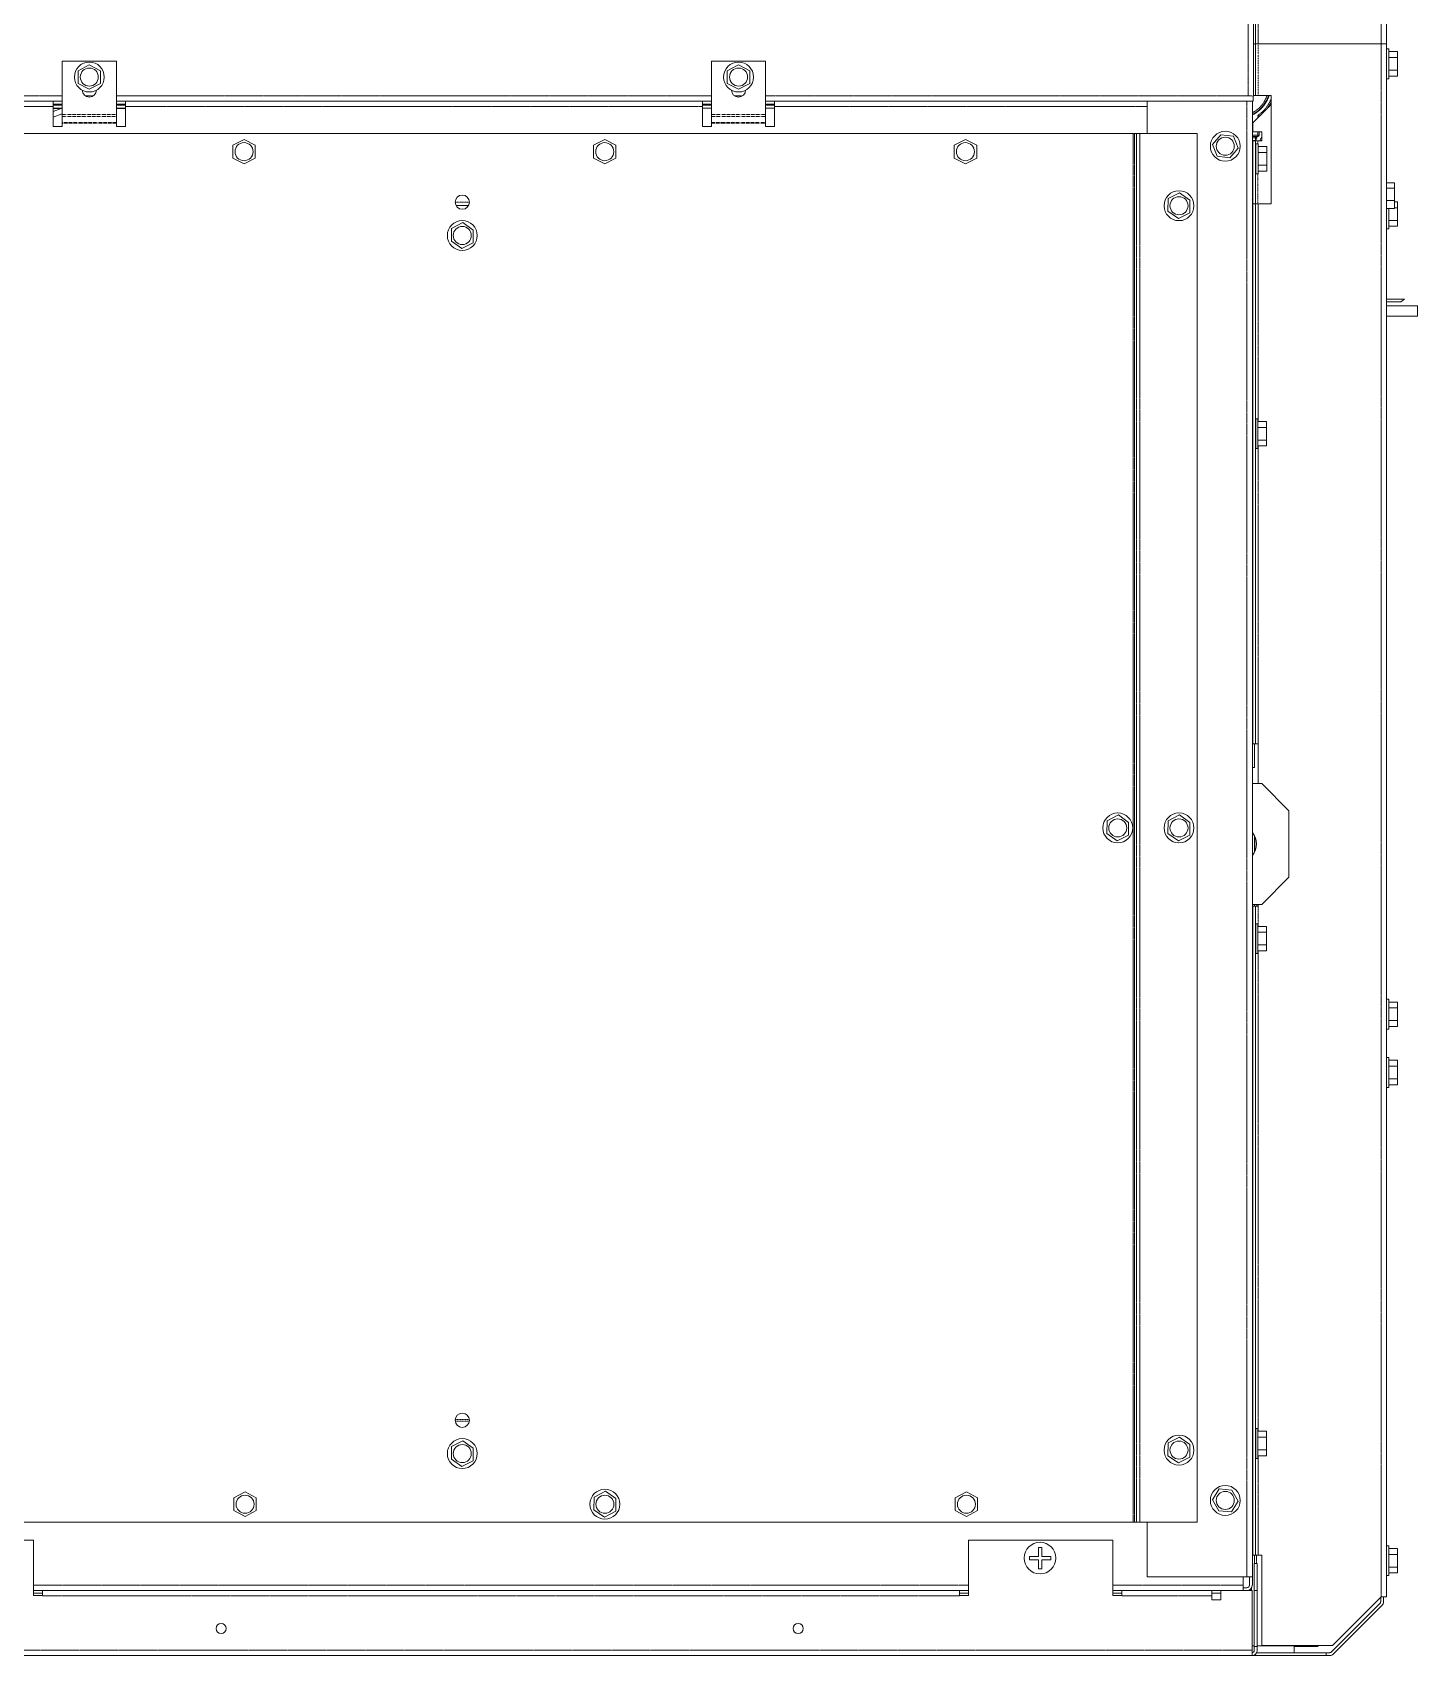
# Model space of a CAD drawing. Header units: millimetres. Extents: x 60499 to 556746, y 248297 to 497145.
# Drawn here: x 366553 to 382677, y 422627 to 441525 of the extents above; entities that cross this region are included whole.
import ezdxf

# ---------------------------------------------------------------- set-up
doc = ezdxf.new("R2010")
doc.units = ezdxf.units.MM
doc.linetypes.add('PHANTOM', pattern=[20, 10, -2, 2, -2, 2, -2])

msp = doc.modelspace()

# ---------------------------------------------------------------- linework, layer by layer
at = {"color": 7, "linetype": 'PHANTOM', "lineweight": 13, "ltscale": 0.03937}
for p, q in [((382252, 457199), (382252, 441393)), ((380821, 441393), (380821, 443839)), ((380704, 440788), (380704, 442222)), ((382252, 441393), (382252, 423310)), ((366900, 440788), (363075, 440788)), ((374459, 440788), (367530, 440788)), ((380704, 440788), (375088, 440788)), ((380691, 440725), (380691, 423543)), ((366795, 440662), (363429, 440662)), ((374354, 440662), (367635, 440662)), ((379529, 440662), (375193, 440662)), ((379365, 440347), (379365, 424179)), ((379384, 440347), (379384, 424179)), ((379404, 424179), (379404, 440347)), ((379446, 424179), (379446, 440347)), ((380821, 436996), (380821, 439530)), ((380821, 433242), (380821, 436711)), ((380821, 425239), (380821, 430832)), ((380821, 423794), (380821, 424953)), ((366565, 423446), (377449, 423446)), ((377344, 423323), (366670, 423323)), ((379129, 423446), (380647, 423446)), ((380281, 423323), (379234, 423323)), ((380750, 422690), (362975, 422690))]:
    msp.add_line(p, q, dxfattribs=at)
at = {"color": 7, "lineweight": 13, "ltscale": 0.03937}
for p, q in [((382315, 457228), (382315, 441488)), ((380791, 441393), (380791, 450238)), ((380766, 440784), (380766, 442225)), ((380821, 441393), (382252, 441393)), ((382315, 441393), (382315, 423310)), ((366900, 440725), (363075, 440725)), ((366795, 440725), (363429, 440725)), ((374459, 440725), (367530, 440725)), ((374354, 440725), (367635, 440725)), ((379529, 440725), (375088, 440725)), ((379529, 440724), (375193, 440725)), ((379529, 440725), (380691, 440725)), ((380754, 440725), (380754, 423543)), ((380972, 439530), (380972, 440790)), ((363948, 440347), (379365, 440347)), ((379446, 440347), (380110, 440347)), ((380110, 440347), (380110, 424179)), ((380761, 440263), (380761, 439530)), ((380758, 433242), (380758, 439530)), ((380791, 433242), (380791, 439530)), ((381179, 432464), (381179, 431688)), ((380758, 423794), (380758, 431353)), ((380791, 423794), (380791, 431353)), ((363948, 424179), (379365, 424179)), ((379446, 424179), (380110, 424179)), ((364885, 423971), (366565, 423971)), ((377449, 423971), (379129, 423971)), ((380866, 423794), (380866, 422744)), ((380691, 423543), (379529, 423543)), ((377344, 423386), (366670, 423386)), ((380281, 423386), (379234, 423386)), ((380750, 423383), (380750, 422690)), ((381677, 422669), (382239, 423232)), ((381686, 422744), (382252, 423310)), ((381700, 422645), (382263, 423208)), ((380750, 422627), (362975, 422627)), ((380750, 422627), (381612, 422627)), ((380803, 422660), (381612, 422660)), ((380809, 422741), (381521, 422741)), ((380866, 422744), (381686, 422744))]:
    msp.add_line(p, q, dxfattribs=at)
at = {"color": 7, "lineweight": 13, "ltscale": 0.0025}
msp.add_line((382315, 441492), (382315, 441408), dxfattribs=at)
at = {"color": 7, "lineweight": 13, "ltscale": 0.00285}
msp.add_line((382315, 441488), (382315, 441393), dxfattribs=at)
at = {"color": 7, "lineweight": 13, "ltscale": 0.001346}
msp.add_line((382315, 441488), (382315, 441443), dxfattribs=at)
at = {"color": 7, "lineweight": 13, "ltscale": 0.000742274}
for p, q in [((380766, 441393), (380791, 441393)), ((380791, 440790), (380766, 440790))]:
    msp.add_line(p, q, dxfattribs=at)
at = {"color": 7, "lineweight": 13, "ltscale": 0.000875037}
for p, q in [((380821, 441393), (380791, 441393)), ((380821, 440790), (380791, 440790)), ((380821, 433242), (380791, 433242)), ((380791, 431353), (380821, 431353)), ((380821, 423794), (380791, 423794))]:
    msp.add_line(p, q, dxfattribs=at)
at = {"color": 7, "lineweight": 13, "ltscale": 0.01795}
msp.add_line((380791, 440790), (380791, 441393), dxfattribs=at)
at = {"color": 7, "linetype": 'PHANTOM', "lineweight": 13, "ltscale": 0.01795}
msp.add_line((380821, 440790), (380821, 441393), dxfattribs=at)
at = {"color": 7, "lineweight": 13, "ltscale": 0.001865}
for p, q in [((382252, 441393), (382315, 441393)), ((366795, 440725), (366795, 440662)), ((367635, 440725), (367635, 440662)), ((374354, 440725), (374354, 440662)), ((375193, 440725), (375193, 440662)), ((380691, 440725), (380754, 440725)), ((380691, 423543), (380754, 423543)), ((380647, 423383), (380647, 423446)), ((382252, 423310), (382315, 423310))]:
    msp.add_line(p, q, dxfattribs=at)
at = {"color": 7, "lineweight": 13, "ltscale": 0.000449203}
msp.add_line((382315, 441408), (382315, 441393), dxfattribs=at)
at = {"color": 7, "lineweight": 13, "ltscale": 6.24769e-05}
for p, q in [((382317, 441335), (382315, 441335)), ((382317, 441334), (382315, 441334)), ((382317, 441283), (382315, 441283)), ((382317, 441210), (382315, 441210)), ((382317, 441169), (382315, 441169)), ((382317, 441161), (382315, 441161)), ((382317, 441152), (382315, 441152)), ((382317, 441111), (382315, 441111)), ((382317, 441038), (382315, 441038)), ((382317, 440987), (382315, 440987)), ((380794, 440227), (380792, 440227)), ((380794, 440176), (380792, 440176)), ((380794, 440103), (380792, 440103)), ((380794, 440061), (380792, 440061)), ((380794, 440053), (380792, 440053)), ((380794, 440045), (380792, 440045)), ((380794, 440003), (380792, 440003)), ((380794, 439930), (380792, 439930)), ((380794, 439879), (380792, 439879)), ((382317, 439461), (382315, 439461)), ((382317, 439420), (382315, 439420)), ((382317, 439411), (382315, 439411)), ((382317, 439403), (382315, 439403)), ((382317, 439362), (382315, 439362)), ((382317, 439289), (382315, 439289)), ((382317, 439238), (382315, 439238)), ((380793, 437027), (380791, 437027)), ((380793, 436976), (380791, 436976)), ((380793, 436903), (380791, 436903)), ((380793, 436862), (380791, 436862)), ((380793, 436853), (380791, 436853)), ((380793, 436845), (380791, 436845)), ((380793, 436803), (380791, 436803)), ((380793, 436730), (380791, 436730)), ((380793, 436680), (380791, 436680)), ((380780, 431362), (380778, 431362)), ((380793, 431148), (380791, 431148)), ((380793, 431098), (380791, 431098)), ((380793, 431025), (380791, 431025)), ((380793, 430983), (380791, 430983)), ((380793, 430975), (380791, 430975)), ((380793, 430966), (380791, 430966)), ((380793, 430925), (380791, 430925)), ((380793, 430852), (380791, 430852)), ((380793, 430801), (380791, 430801)), ((382317, 430268), (382315, 430268)), ((382317, 430217), (382315, 430217)), ((382317, 430144), (382315, 430144)), ((382317, 430102), (382315, 430102)), ((382317, 430094), (382315, 430094)), ((382317, 430085), (382315, 430085)), ((382317, 430044), (382315, 430044)), ((382317, 429971), (382315, 429971)), ((382317, 429920), (382315, 429920)), ((382317, 429589), (382315, 429589)), ((382317, 429538), (382315, 429538)), ((382317, 429465), (382315, 429465)), ((382317, 429424), (382315, 429424)), ((382317, 429415), (382315, 429415)), ((382317, 429407), (382315, 429407)), ((382317, 429365), (382315, 429365)), ((382317, 429292), (382315, 429292)), ((382317, 429242), (382315, 429242)), ((380793, 425270), (380791, 425270)), ((380793, 425219), (380791, 425219)), ((380793, 425146), (380791, 425146)), ((380793, 425104), (380791, 425104)), ((380793, 425096), (380791, 425096)), ((380793, 425088), (380791, 425088)), ((380793, 425046), (380791, 425046)), ((380793, 424973), (380791, 424973)), ((380793, 424922), (380791, 424922)), ((382317, 423904), (382315, 423904)), ((382317, 423904), (382315, 423904)), ((382317, 423853), (382315, 423853)), ((382317, 423780), (382315, 423780)), ((382317, 423739), (382315, 423739)), ((382317, 423730), (382315, 423730)), ((382317, 423722), (382315, 423722)), ((382317, 423680), (382315, 423680)), ((382317, 423607), (382315, 423607)), ((382317, 423557), (382315, 423557))]:
    msp.add_line(p, q, dxfattribs=at)
at = {"color": 7, "lineweight": 13, "ltscale": 1.96142e-05}
for p, q in [((382315, 441334), (382315, 441335)), ((382444, 441304), (382444, 441303))]:
    msp.add_line(p, q, dxfattribs=at)
at = {"color": 7, "lineweight": 13, "ltscale": 0.001516}
for p, q in [((382315, 441283), (382315, 441334)), ((382317, 441283), (382317, 441334)), ((382315, 440987), (382315, 441038)), ((382317, 440987), (382317, 441038)), ((382317, 439238), (382317, 439289)), ((380791, 436976), (380791, 437027)), ((380793, 436976), (380793, 437027)), ((380791, 436680), (380791, 436730)), ((380793, 436680), (380793, 436730)), ((380791, 431098), (380791, 431148)), ((380793, 431098), (380793, 431148)), ((380791, 430801), (380791, 430852)), ((380793, 430801), (380793, 430852)), ((380791, 425219), (380791, 425270)), ((380793, 425219), (380793, 425270)), ((380791, 424922), (380791, 424973)), ((380793, 424922), (380793, 424973)), ((382317, 423853), (382317, 423904)), ((382317, 423557), (382317, 423607))]:
    msp.add_line(p, q, dxfattribs=at)
at = {"color": 7, "lineweight": 13, "ltscale": 0.002173}
for p, q in [((382315, 441210), (382315, 441283)), ((382315, 441038), (382315, 441111)), ((380791, 436903), (380791, 436976)), ((380791, 436730), (380791, 436803)), ((380791, 431025), (380791, 431098)), ((380791, 430852), (380791, 430925)), ((380791, 425146), (380791, 425219)), ((380791, 424973), (380791, 425046))]:
    msp.add_line(p, q, dxfattribs=at)
at = {"color": 7, "lineweight": 13, "ltscale": 1.89533e-05}
for p, q in [((382317, 441334), (382317, 441335)), ((382343, 441334), (382343, 441335))]:
    msp.add_line(p, q, dxfattribs=at)
at = {"color": 7, "lineweight": 13, "ltscale": 0.000774954}
for p, q in [((382317, 441335), (382343, 441335)), ((382317, 441334), (382343, 441334)), ((382317, 440987), (382343, 440987)), ((380792, 440263), (380818, 440263)), ((380794, 440227), (380820, 440227)), ((380794, 439879), (380820, 439879)), ((382317, 439238), (382343, 439238)), ((382317, 430268), (382343, 430268)), ((382317, 429920), (382343, 429920)), ((382317, 429589), (382343, 429589)), ((382317, 429242), (382343, 429242)), ((382317, 423904), (382343, 423904)), ((382317, 423904), (382343, 423904)), ((382317, 423557), (382343, 423557))]:
    msp.add_line(p, q, dxfattribs=at)
at = {"color": 7, "lineweight": 13, "ltscale": 0.003659}
for p, q in [((382317, 441161), (382317, 441283)), ((382317, 441038), (382317, 441161)), ((382317, 439289), (382317, 439411)), ((380793, 436853), (380793, 436976)), ((380793, 436730), (380793, 436853)), ((380793, 430975), (380793, 431098)), ((380793, 430852), (380793, 430975)), ((382317, 429971), (382317, 430094)), ((382317, 429292), (382317, 429415)), ((380793, 425096), (380793, 425219)), ((380793, 424973), (380793, 425096)), ((382317, 423730), (382317, 423853)), ((382317, 423607), (382317, 423730))]:
    msp.add_line(p, q, dxfattribs=at)
at = {"color": 7, "lineweight": 13, "ltscale": 0.005175}
for p, q in [((382343, 441161), (382343, 441334)), ((382343, 441161), (382343, 440987)), ((382343, 439411), (382343, 439238)), ((380819, 436853), (380819, 437027)), ((380819, 436853), (380819, 436680)), ((380819, 430975), (380819, 431148)), ((380819, 430975), (380819, 430801)), ((380819, 425096), (380819, 425270)), ((380819, 425096), (380819, 424922)), ((382343, 423730), (382343, 423904)), ((382343, 423730), (382343, 423557))]:
    msp.add_line(p, q, dxfattribs=at)
at = {"color": 7, "lineweight": 13, "ltscale": 0.003}
for p, q in [((382343, 441304), (382444, 441304)), ((382343, 441303), (382444, 441303)), ((382343, 441235), (382444, 441235)), ((382343, 441087), (382444, 441087)), ((382343, 441018), (382444, 441018)), ((380820, 440196), (380921, 440196)), ((380820, 440127), (380921, 440127)), ((380820, 439979), (380921, 439979)), ((380820, 439910), (380921, 439910)), ((382343, 439337), (382443, 439337)), ((382343, 439269), (382443, 439269)), ((380819, 436996), (380920, 436996)), ((380819, 436927), (380920, 436927)), ((380819, 436779), (380920, 436779)), ((380819, 436711), (380920, 436711)), ((380819, 431117), (380920, 431117)), ((380819, 431049), (380920, 431049)), ((380819, 430901), (380920, 430901)), ((380819, 430832), (380920, 430832)), ((382343, 430236), (382444, 430236)), ((382343, 430168), (382444, 430168)), ((382343, 430020), (382444, 430020)), ((382343, 429951), (382444, 429951)), ((382343, 429558), (382444, 429558)), ((382343, 429489), (382444, 429489)), ((382343, 429341), (382444, 429341)), ((382343, 429273), (382444, 429273)), ((380819, 425239), (380920, 425239)), ((380819, 425170), (380920, 425170)), ((380819, 425022), (380920, 425022)), ((380819, 424953), (380920, 424953)), ((382343, 423873), (382443, 423873)), ((382343, 423873), (382444, 423873)), ((382343, 423804), (382443, 423804)), ((382343, 423656), (382443, 423656)), ((382343, 423588), (382443, 423588))]:
    msp.add_line(p, q, dxfattribs=at)
at = {"color": 7, "lineweight": 13, "ltscale": 0.002048}
for p, q in [((382444, 441303), (382444, 441235)), ((382444, 441087), (382444, 441018)), ((382443, 439554), (382443, 439485)), ((382443, 439337), (382443, 439269)), ((380920, 436996), (380920, 436927)), ((380920, 436779), (380920, 436711)), ((380920, 431117), (380920, 431049)), ((380920, 430901), (380920, 430832)), ((380920, 425239), (380920, 425170)), ((380920, 425022), (380920, 424953)), ((382443, 423873), (382443, 423804)), ((382443, 423656), (382443, 423588))]:
    msp.add_line(p, q, dxfattribs=at)
at = {"color": 7, "lineweight": 13, "ltscale": 0.018535}
for p, q in [((366900, 441192), (366900, 440569)), ((367530, 441192), (367530, 440569))]:
    msp.add_line(p, q, dxfattribs=at)
at = {"color": 7, "lineweight": 13, "ltscale": 0.01875}
for p, q in [((366900, 441192), (367530, 441192)), ((374459, 441192), (375088, 441192))]:
    msp.add_line(p, q, dxfattribs=at)
at = {"color": 7, "lineweight": 13, "ltscale": 0.004405}
for p, q in [((367215, 441149), (367084, 441080)), ((367346, 441080), (367215, 441149)), ((374773, 441148), (374642, 441080)), ((374904, 441080), (374773, 441148)), ((382444, 441235), (382444, 441087)), ((367084, 441080), (367084, 440932)), ((367084, 440932), (367215, 440863)), ((367215, 440863), (367346, 440932)), ((367346, 440932), (367346, 441080)), ((374642, 441080), (374642, 440932)), ((374642, 440932), (374773, 440863)), ((374773, 440863), (374904, 440932)), ((374904, 440932), (374904, 441080)), ((380388, 440333), (380290, 440222)), ((380535, 440316), (380388, 440333)), ((369016, 440280), (368885, 440211)), ((368885, 440211), (368885, 440063)), ((369147, 440211), (369016, 440280)), ((369147, 440063), (369147, 440211)), ((373215, 440280), (373084, 440211)), ((373084, 440211), (373084, 440063)), ((373346, 440211), (373215, 440280)), ((373346, 440063), (373346, 440211)), ((377414, 440280), (377283, 440211)), ((377283, 440211), (377283, 440063)), ((377545, 440211), (377414, 440280)), ((377545, 440063), (377545, 440211)), ((380290, 440222), (380343, 440083)), ((380490, 440066), (380588, 440178)), ((380588, 440178), (380535, 440316)), ((368885, 440063), (369016, 439995)), ((369016, 439995), (369147, 440063)), ((373084, 440063), (373215, 439995)), ((373215, 439995), (373346, 440063)), ((377283, 440063), (377414, 439995)), ((377414, 439995), (377545, 440063)), ((380343, 440083), (380490, 440066)), ((380921, 440127), (380921, 439979)), ((379774, 439591), (379772, 439443)), ((379906, 439658), (379774, 439591)), ((380027, 439572), (379906, 439658)), ((379772, 439443), (379893, 439357)), ((379893, 439357), (380025, 439424)), ((380025, 439424), (380027, 439572)), ((382443, 439485), (382443, 439337)), ((371432, 439244), (371430, 439096)), ((371564, 439311), (371432, 439244)), ((371684, 439225), (371564, 439311)), ((371682, 439077), (371684, 439225)), ((371430, 439096), (371550, 439010)), ((371550, 439010), (371682, 439077)), ((380920, 436927), (380920, 436779)), ((379194, 432414), (379062, 432347)), ((379314, 432328), (379194, 432414)), ((379906, 432414), (379774, 432347)), ((380027, 432328), (379906, 432414)), ((379062, 432347), (379060, 432199)), ((379312, 432180), (379314, 432328)), ((379774, 432347), (379772, 432199)), ((380025, 432180), (380027, 432328)), ((379060, 432199), (379180, 432113)), ((379180, 432113), (379312, 432180)), ((379772, 432199), (379893, 432113)), ((379893, 432113), (380025, 432180)), ((380920, 431049), (380920, 430901)), ((382444, 430168), (382444, 430020)), ((382444, 429489), (382444, 429341)), ((371432, 425061), (371430, 424913)), ((371564, 425128), (371432, 425061)), ((371684, 425042), (371564, 425128)), ((371682, 424894), (371684, 425042)), ((379774, 425102), (379772, 424954)), ((379906, 425169), (379774, 425102)), ((380027, 425084), (379906, 425169)), ((380025, 424936), (380027, 425084)), ((380920, 425170), (380920, 425022)), ((371430, 424913), (371550, 424827)), ((371550, 424827), (371682, 424894)), ((379772, 424954), (379893, 424869)), ((379893, 424869), (380025, 424936)), ((369028, 424532), (368897, 424463)), ((368897, 424463), (368897, 424315)), ((369159, 424463), (369028, 424532)), ((369159, 424315), (369159, 424463)), ((373092, 424472), (373090, 424325)), ((373224, 424539), (373092, 424472)), ((373345, 424454), (373224, 424539)), ((377425, 424532), (377294, 424463)), ((377294, 424463), (377294, 424315)), ((377556, 424463), (377425, 424532)), ((377556, 424315), (377556, 424463)), ((380368, 424566), (380289, 424441)), ((380516, 424553), (380368, 424566)), ((380589, 424425), (380516, 424553)), ((368897, 424315), (369028, 424246)), ((369028, 424246), (369159, 424315)), ((373090, 424325), (373211, 424239)), ((373211, 424239), (373343, 424306)), ((373343, 424306), (373345, 424454)), ((377294, 424315), (377425, 424246)), ((377425, 424246), (377556, 424315)), ((380289, 424441), (380362, 424312)), ((380362, 424312), (380510, 424300)), ((380510, 424300), (380589, 424425)), ((382443, 423804), (382443, 423656))]:
    msp.add_line(p, q, dxfattribs=at)
at = {"color": 7, "lineweight": 13, "ltscale": 0.018546}
for p, q in [((374459, 441192), (374459, 440569)), ((375088, 441192), (375088, 440569))]:
    msp.add_line(p, q, dxfattribs=at)
at = {"color": 7, "lineweight": 13, "ltscale": 0.000247174}
for p, q in [((382315, 441161), (382315, 441169)), ((380791, 436853), (380791, 436862))]:
    msp.add_line(p, q, dxfattribs=at)
at = {"color": 7, "lineweight": 13, "ltscale": 0.000247204}
for p, q in [((382315, 441152), (382315, 441161)), ((380791, 436845), (380791, 436853)), ((380791, 430975), (380791, 430983)), ((380791, 425096), (380791, 425104))]:
    msp.add_line(p, q, dxfattribs=at)
at = {"color": 7, "lineweight": 13, "ltscale": 0.003125}
for p, q in [((366900, 440725), (366795, 440725)), ((367635, 440725), (367530, 440725)), ((374354, 440725), (374459, 440725)), ((375088, 440725), (375193, 440725)), ((366900, 440692), (366795, 440692)), ((366900, 440678), (366795, 440678)), ((366795, 440645), (366900, 440645)), ((366900, 440641), (366795, 440641)), ((367635, 440692), (367530, 440692)), ((367635, 440678), (367530, 440678)), ((367530, 440645), (367635, 440645)), ((367635, 440641), (367530, 440641)), ((374354, 440691), (374459, 440691)), ((374459, 440678), (374354, 440678)), ((374354, 440645), (374459, 440645)), ((375088, 440691), (375193, 440691)), ((375193, 440678), (375088, 440678)), ((375088, 440645), (375193, 440645)), ((366900, 440431), (366795, 440431)), ((367635, 440431), (367530, 440431)), ((374354, 440431), (374459, 440431)), ((375088, 440431), (375193, 440431)), ((380761, 440473), (380761, 440368)), ((380866, 440368), (380761, 440368)), ((380866, 440263), (380866, 440368)), ((378159, 423780), (378264, 423780)), ((378264, 423742), (378159, 423742)), ((378264, 423780), (378264, 423885)), ((378264, 423637), (378264, 423742)), ((378302, 423885), (378302, 423780)), ((378302, 423780), (378407, 423780)), ((378407, 423742), (378302, 423742)), ((378302, 423742), (378302, 423637)), ((366565, 423383), (366670, 423383)), ((366670, 423354), (366565, 423354)), ((366670, 423326), (366565, 423326)), ((377344, 423383), (377449, 423383)), ((377449, 423354), (377344, 423354)), ((377449, 423326), (377344, 423326)), ((379129, 423383), (379234, 423383)), ((379234, 423354), (379129, 423354)), ((379234, 423326), (379129, 423326)), ((380386, 423354), (380281, 423354)), ((380281, 423274), (380386, 423274))]:
    msp.add_line(p, q, dxfattribs=at)
at = {"color": 7, "linetype": 'PHANTOM', "lineweight": 13, "ltscale": 0.002776}
msp.add_line((367262, 440788), (367168, 440788), dxfattribs=at)
at = {"color": 7, "lineweight": 13, "ltscale": 6.37073e-05}
msp.add_line((368223, 440725), (368221, 440725), dxfattribs=at)
at = {"color": 7, "linetype": 'PHANTOM', "lineweight": 13, "ltscale": 0.002783}
msp.add_line((374820, 440788), (374727, 440788), dxfattribs=at)
at = {"color": 7, "lineweight": 13, "ltscale": 1.12338e-05}
msp.add_line((376138, 440725), (376138, 440725), dxfattribs=at)
at = {"color": 7, "lineweight": 13, "ltscale": 1.15642e-05}
msp.add_line((376518, 440725), (376518, 440725), dxfattribs=at)
at = {"color": 7, "lineweight": 13, "ltscale": 1.17144e-05}
msp.add_line((376677, 440725), (376677, 440725), dxfattribs=at)
msp.add_line((376677, 440725), (376677, 440725), dxfattribs=at)
at = {"color": 7, "lineweight": 13, "ltscale": 1.17745e-05}
msp.add_line((376768, 440725), (376768, 440725), dxfattribs=at)
at = {"color": 7, "lineweight": 13, "ltscale": 1.19848e-05}
msp.add_line((376981, 440725), (376981, 440725), dxfattribs=at)
at = {"color": 7, "lineweight": 13, "ltscale": 1.26155e-05}
msp.add_line((377700, 440725), (377700, 440725), dxfattribs=at)
at = {"color": 7, "lineweight": 13, "ltscale": 1.27657e-05}
msp.add_line((377859, 440725), (377859, 440725), dxfattribs=at)
at = {"color": 7, "lineweight": 13, "ltscale": 1.28859e-05}
msp.add_line((378010, 440725), (378010, 440725), dxfattribs=at)
at = {"color": 7, "lineweight": 13, "ltscale": 1.29159e-05}
msp.add_line((378043, 440725), (378043, 440725), dxfattribs=at)
at = {"color": 7, "lineweight": 13, "ltscale": 1.30961e-05}
msp.add_line((378243, 440725), (378243, 440725), dxfattribs=at)
at = {"color": 7, "lineweight": 13, "ltscale": 1.35767e-05}
msp.add_line((378787, 440725), (378787, 440724), dxfattribs=at)
at = {"color": 7, "linetype": 'PHANTOM', "lineweight": 13, "ltscale": 1.36668e-05}
msp.add_line((378919, 440725), (378919, 440724), dxfattribs=at)
at = {"color": 7, "lineweight": 13, "ltscale": 0.01125}
msp.add_line((379529, 440725), (379529, 440347), dxfattribs=at)
at = {"color": 7, "lineweight": 13, "ltscale": 0.001781}
msp.add_line((380704, 440788), (380763, 440783), dxfattribs=at)
at = {"color": 7, "lineweight": 13, "ltscale": 0.000282708}
msp.add_line((380763, 440725), (380754, 440725), dxfattribs=at)
at = {"color": 7, "lineweight": 13, "ltscale": 7.57533e-05}
msp.add_line((380763, 440783), (380763, 440785), dxfattribs=at)
at = {"color": 7, "lineweight": 13, "ltscale": 4.84196e-05}
msp.add_line((380763, 440784), (380765, 440784), dxfattribs=at)
at = {"color": 7, "lineweight": 13, "ltscale": 0.001722}
msp.add_line((380763, 440725), (380763, 440783), dxfattribs=at)
at = {"color": 7, "lineweight": 13, "ltscale": 4.15712e-05}
msp.add_line((380766, 440784), (380765, 440784), dxfattribs=at)
at = {"color": 7, "lineweight": 13, "ltscale": 0.004514}
for p, q in [((380821, 440790), (380972, 440790)), ((380821, 439530), (380972, 439530))]:
    msp.add_line(p, q, dxfattribs=at)
at = {"color": 7, "lineweight": 13, "ltscale": 0.006885}
for p, q in [((366795, 440662), (366795, 440431)), ((367635, 440662), (367635, 440431)), ((374354, 440662), (374354, 440431)), ((375193, 440662), (375193, 440431))]:
    msp.add_line(p, q, dxfattribs=at)
at = {"color": 7, "lineweight": 13, "ltscale": 0.002935}
msp.add_line((366887, 440641), (366795, 440604), dxfattribs=at)
msp.add_line((366887, 440641), (366795, 440604), dxfattribs=at)
at = {"color": 7, "lineweight": 13, "ltscale": 0.00337}
msp.add_line((366900, 440579), (366795, 440537), dxfattribs=at)
at = {"color": 7, "lineweight": 13, "ltscale": 0.000637865}
for p, q in [((366900, 440569), (366900, 440548)), ((367530, 440569), (367530, 440548)), ((374459, 440569), (374459, 440548)), ((375088, 440569), (375088, 440548))]:
    msp.add_line(p, q, dxfattribs=at)
at = {"color": 7, "linetype": 'PHANTOM', "lineweight": 13, "ltscale": 0.01875}
for p, q in [((367530, 440569), (366900, 440569)), ((367530, 440548), (366900, 440548)), ((375088, 440569), (374459, 440569)), ((375088, 440548), (374459, 440548)), ((366900, 440478), (367530, 440478)), ((366900, 440468), (367530, 440468)), ((374459, 440478), (375088, 440478)), ((374459, 440468), (375088, 440467))]:
    msp.add_line(p, q, dxfattribs=at)
at = {"color": 7, "lineweight": 13, "ltscale": 0.002087}
for p, q in [((366900, 440548), (366900, 440478)), ((367530, 440548), (367530, 440478)), ((374459, 440548), (374459, 440478)), ((375088, 440548), (375088, 440478))]:
    msp.add_line(p, q, dxfattribs=at)
at = {"color": 7, "lineweight": 13, "ltscale": 0.004419}
for q in [(380761, 440473), (380971, 440683)]:
    msp.add_line((380866, 440578), q, dxfattribs=at)
at = {"color": 7, "linetype": 'PHANTOM', "lineweight": 13, "ltscale": 0.00091787}
msp.add_line((380818, 440530), (380818, 440561), dxfattribs=at)
at = {"color": 7, "lineweight": 13, "ltscale": 0.000557233}
msp.add_line((380835, 440552), (380818, 440561), dxfattribs=at)
at = {"color": 7, "lineweight": 13, "ltscale": 0.000164362}
msp.add_line((380835, 440552), (380835, 440547), dxfattribs=at)
at = {"color": 7, "lineweight": 13, "ltscale": 2.63124e-05}
msp.add_line((380971, 440683), (380972, 440683), dxfattribs=at)
at = {"color": 7, "lineweight": 13, "ltscale": 0.000299258}
for p, q in [((366900, 440468), (366900, 440478)), ((367530, 440468), (367530, 440478))]:
    msp.add_line(p, q, dxfattribs=at)
at = {"color": 7, "lineweight": 13, "ltscale": 0.001096}
for p, q in [((366900, 440468), (366900, 440431)), ((367530, 440431), (367530, 440468)), ((374459, 440431), (374459, 440468)), ((375088, 440467), (375088, 440431))]:
    msp.add_line(p, q, dxfattribs=at)
at = {"color": 7, "lineweight": 13, "ltscale": 0.000299259}
msp.add_line((374459, 440468), (374459, 440478), dxfattribs=at)
at = {"color": 7, "lineweight": 13, "ltscale": 0.000299289}
msp.add_line((375088, 440467), (375088, 440478), dxfattribs=at)
at = {"color": 7, "lineweight": 13, "ltscale": 0.000547995}
for p, q in [((379384, 440347), (379365, 440347)), ((379384, 424179), (379365, 424179))]:
    msp.add_line(p, q, dxfattribs=at)
at = {"color": 7, "lineweight": 13, "ltscale": 0.000591128}
for p, q in [((379384, 440347), (379404, 440347)), ((379384, 424179), (379404, 424179))]:
    msp.add_line(p, q, dxfattribs=at)
at = {"color": 7, "lineweight": 13, "ltscale": 0.001248}
for p, q in [((379404, 440347), (379446, 440347)), ((379404, 424179), (379446, 424179))]:
    msp.add_line(p, q, dxfattribs=at)
at = {"color": 7, "linetype": 'PHANTOM', "lineweight": 13, "ltscale": 0.001178}
msp.add_line((380818, 440329), (380818, 440368), dxfattribs=at)
at = {"color": 7, "lineweight": 13, "ltscale": 0.001178}
msp.add_line((380835, 440368), (380835, 440329), dxfattribs=at)
at = {"color": 7, "linetype": 'PHANTOM', "lineweight": 13, "ltscale": 0.001923}
msp.add_line((380754, 440329), (380818, 440329), dxfattribs=at)
at = {"color": 7, "lineweight": 13, "ltscale": 0.001923}
msp.add_line((380818, 440312), (380754, 440312), dxfattribs=at)
at = {"color": 7, "linetype": 'PHANTOM', "lineweight": 13, "ltscale": 0.001087}
for p, q in [((380754, 440299), (380790, 440299)), ((380790, 440266), (380754, 440266))]:
    msp.add_line(p, q, dxfattribs=at)
at = {"color": 7, "lineweight": 13, "ltscale": 0.000900028}
msp.add_line((380761, 440263), (380792, 440263), dxfattribs=at)
at = {"color": 7, "linetype": 'PHANTOM', "lineweight": 13, "ltscale": 0.000388829}
msp.add_line((380790, 440299), (380790, 440312), dxfattribs=at)
at = {"color": 7, "linetype": 'PHANTOM', "lineweight": 13, "ltscale": 0.000980527}
msp.add_line((380790, 440266), (380790, 440299), dxfattribs=at)
at = {"color": 7, "lineweight": 13, "ltscale": 0.006237}
msp.add_line((380792, 440263), (380792, 440054), dxfattribs=at)
at = {"color": 7, "lineweight": 13, "ltscale": 0.001518}
for p, q in [((380792, 440176), (380792, 440227)), ((380794, 440176), (380794, 440227)), ((382315, 430217), (382315, 430268)), ((382317, 430217), (382317, 430268)), ((382315, 429538), (382315, 429589)), ((382317, 429538), (382317, 429589))]:
    msp.add_line(p, q, dxfattribs=at)
at = {"color": 7, "lineweight": 13, "ltscale": 0.002172}
for p, q in [((380792, 440103), (380792, 440176)), ((382315, 430144), (382315, 430217)), ((382315, 429465), (382315, 429538))]:
    msp.add_line(p, q, dxfattribs=at)
at = {"color": 7, "lineweight": 13, "ltscale": 0.00366}
for p, q in [((380794, 440053), (380794, 440176)), ((382317, 430094), (382317, 430217)), ((382317, 429415), (382317, 429538))]:
    msp.add_line(p, q, dxfattribs=at)
at = {"color": 7, "lineweight": 13, "ltscale": 0.000268891}
msp.add_line((380807, 440312), (380807, 440303), dxfattribs=at)
at = {"color": 7, "linetype": 'PHANTOM', "lineweight": 13, "ltscale": 0.000492126}
for q in [(380818, 440312), (380835, 440329)]:
    msp.add_line((380818, 440329), q, dxfattribs=at)
at = {"color": 7, "linetype": 'PHANTOM', "lineweight": 13, "ltscale": 0.001075}
msp.add_line((380818, 440263), (380818, 440227), dxfattribs=at)
at = {"color": 7, "lineweight": 13, "ltscale": 0.00145}
for p, q in [((380866, 440263), (380818, 440263)), ((380281, 423274), (380281, 423323))]:
    msp.add_line(p, q, dxfattribs=at)
at = {"color": 7, "lineweight": 13, "ltscale": 0.005178}
for p, q in [((380820, 440053), (380820, 440227)), ((382343, 430094), (382343, 430268)), ((382343, 429415), (382343, 429589))]:
    msp.add_line(p, q, dxfattribs=at)
at = {"color": 7, "linetype": 'PHANTOM', "lineweight": 13, "ltscale": 0.001755}
msp.add_line((380840, 440263), (380866, 440316), dxfattribs=at)
at = {"color": 7, "lineweight": 13, "ltscale": 0.000536442}
msp.add_line((380866, 440279), (380858, 440263), dxfattribs=at)
at = {"color": 7, "lineweight": 13, "ltscale": 0.00205}
for p, q in [((380921, 440196), (380921, 440127)), ((382444, 430236), (382444, 430168)), ((382444, 429558), (382444, 429489))]:
    msp.add_line(p, q, dxfattribs=at)
at = {"color": 7, "lineweight": 13, "ltscale": 0.000227801}
for p, q in [((380761, 440133), (380754, 440133)), ((380761, 439974), (380754, 439974)), ((380761, 439900), (380754, 439900))]:
    msp.add_line(p, q, dxfattribs=at)
at = {"color": 7, "lineweight": 13, "ltscale": 0.000248646}
for p, q in [((380792, 440053), (380792, 440061)), ((382315, 430094), (382315, 430102)), ((382315, 429415), (382315, 429424))]:
    msp.add_line(p, q, dxfattribs=at)
at = {"color": 7, "lineweight": 13, "ltscale": 0.015607}
msp.add_line((380792, 440053), (380792, 439528), dxfattribs=at)
at = {"color": 7, "lineweight": 13, "ltscale": 0.000245733}
msp.add_line((380792, 440045), (380792, 440053), dxfattribs=at)
at = {"color": 7, "lineweight": 13, "ltscale": 0.002174}
for p, q in [((380792, 439930), (380792, 440003)), ((382315, 429971), (382315, 430044)), ((382315, 429292), (382315, 429365))]:
    msp.add_line(p, q, dxfattribs=at)
at = {"color": 7, "lineweight": 13, "ltscale": 0.003658}
msp.add_line((380794, 439930), (380794, 440053), dxfattribs=at)
at = {"color": 7, "lineweight": 13, "ltscale": 0.005172}
for p, q in [((380820, 440053), (380820, 439879)), ((382343, 430094), (382343, 429920)), ((382343, 429415), (382343, 429242))]:
    msp.add_line(p, q, dxfattribs=at)
at = {"color": 7, "lineweight": 13, "ltscale": 0.002046}
for p, q in [((380921, 439979), (380921, 439910)), ((382444, 430020), (382444, 429951)), ((382444, 429341), (382444, 429273))]:
    msp.add_line(p, q, dxfattribs=at)
at = {"color": 7, "lineweight": 13, "ltscale": 0.000230414}
msp.add_line((380761, 439831), (380754, 439830), dxfattribs=at)
at = {"color": 7, "linetype": 'PHANTOM', "lineweight": 13, "ltscale": 0.000230188}
msp.add_line((380761, 439781), (380754, 439779), dxfattribs=at)
at = {"color": 7, "lineweight": 13, "ltscale": 0.001514}
for p, q in [((380792, 439879), (380792, 439930)), ((380794, 439879), (380794, 439930)), ((382315, 429920), (382315, 429971)), ((382317, 429920), (382317, 429971)), ((382315, 429242), (382315, 429292)), ((382317, 429242), (382317, 429292))]:
    msp.add_line(p, q, dxfattribs=at)
at = {"color": 7, "linetype": 'PHANTOM', "lineweight": 13, "ltscale": 0.010404}
msp.add_line((380818, 439879), (380818, 439530), dxfattribs=at)
at = {"color": 7, "lineweight": 13, "ltscale": 0.002843}
for p, q in [((382315, 439775), (382410, 439775)), ((382315, 439713), (382410, 439713)), ((382315, 439567), (382410, 439567)), ((382315, 439477), (382410, 439477))]:
    msp.add_line(p, q, dxfattribs=at)
at = {"color": 7, "lineweight": 13, "ltscale": 0.001837}
msp.add_line((382410, 439775), (382410, 439713), dxfattribs=at)
at = {"color": 7, "lineweight": 13, "ltscale": 0.004338}
msp.add_line((382410, 439713), (382410, 439567), dxfattribs=at)
at = {"color": 7, "linetype": 'PHANTOM', "lineweight": 13, "ltscale": 0.0049}
msp.add_line((371475, 439549), (371639, 439549), dxfattribs=at)
at = {"color": 7, "lineweight": 13, "ltscale": 0.004287}
msp.add_line((371485, 439509), (371629, 439509), dxfattribs=at)
at = {"color": 7, "lineweight": 13, "ltscale": 0.000148998}
msp.add_line((380754, 439490), (380758, 439487), dxfattribs=at)
at = {"color": 7, "lineweight": 13, "ltscale": 0.000149014}
msp.add_line((380758, 439456), (380754, 439458), dxfattribs=at)
at = {"color": 7, "lineweight": 13, "ltscale": 0.000990019}
for p, q in [((380791, 439530), (380758, 439530)), ((380791, 433242), (380758, 433242)), ((380791, 431353), (380758, 431353)), ((380791, 423794), (380758, 423794))]:
    msp.add_line(p, q, dxfattribs=at)
at = {"color": 7, "lineweight": 13, "ltscale": 1.28558e-05}
msp.add_line((380791, 439528), (380792, 439528), dxfattribs=at)
at = {"color": 7, "lineweight": 13, "ltscale": 0.000862182}
msp.add_line((380821, 439530), (380792, 439530), dxfattribs=at)
at = {"color": 7, "lineweight": 13, "ltscale": 0.001943}
for p, q in [((382317, 439411), (382317, 439477)), ((382343, 439411), (382343, 439477))]:
    msp.add_line(p, q, dxfattribs=at)
at = {"color": 7, "lineweight": 13, "ltscale": 0.002691}
msp.add_line((382410, 439567), (382410, 439477), dxfattribs=at)
at = {"color": 7, "lineweight": 13, "ltscale": 0.000989899}
msp.add_line((382410, 439554), (382443, 439554), dxfattribs=at)
at = {"color": 7, "lineweight": 13, "ltscale": 0.000990259}
msp.add_line((382410, 439485), (382443, 439485), dxfattribs=at)
at = {"color": 7, "lineweight": 13, "ltscale": 0.000176733}
msp.add_line((380754, 439064), (380758, 439060), dxfattribs=at)
at = {"color": 7, "lineweight": 13, "ltscale": 0.000176754}
msp.add_line((380758, 439013), (380754, 439017), dxfattribs=at)
at = {"color": 7, "lineweight": 13, "ltscale": 0.000124954}
for p, q in [((380758, 438798), (380754, 438798)), ((380758, 438639), (380754, 438639)), ((380758, 436933), (380754, 436933)), ((380758, 436774), (380754, 436774)), ((380758, 431054), (380754, 431054)), ((380758, 430895), (380754, 430895)), ((380758, 425175), (380754, 425175)), ((380758, 425017), (380754, 425017))]:
    msp.add_line(p, q, dxfattribs=at)
at = {"color": 7, "lineweight": 13, "ltscale": 0.000125074}
for p, q in [((380754, 438380), (380758, 438380)), ((380754, 437491), (380758, 437491)), ((380754, 437410), (380758, 437410)), ((380754, 436570), (380758, 436570)), ((380754, 436490), (380758, 436490)), ((380754, 433965), (380758, 433965)), ((380754, 433560), (380758, 433560))]:
    msp.add_line(p, q, dxfattribs=at)
at = {"color": 7, "lineweight": 13, "ltscale": 0.006308}
msp.add_line((382527, 438418), (382315, 438418), dxfattribs=at)
at = {"color": 7, "lineweight": 13, "ltscale": 0.004937}
msp.add_line((382481, 438390), (382315, 438390), dxfattribs=at)
at = {"color": 7, "lineweight": 13, "ltscale": 0.01078}
for p, q in [((382677, 438342), (382315, 438342)), ((382677, 438223), (382315, 438223))]:
    msp.add_line(p, q, dxfattribs=at)
at = {"color": 7, "lineweight": 13, "ltscale": 0.001604}
msp.add_line((382527, 438418), (382481, 438390), dxfattribs=at)
at = {"color": 7, "lineweight": 13, "ltscale": 0.003542}
msp.add_line((382677, 438342), (382677, 438223), dxfattribs=at)
at = {"color": 7, "lineweight": 13, "ltscale": 0.000775074}
for p, q in [((380793, 437027), (380819, 437027)), ((380793, 436680), (380819, 436680)), ((380793, 431148), (380819, 431148)), ((380793, 430801), (380819, 430801)), ((380793, 425270), (380819, 425270)), ((380793, 424922), (380819, 424922)), ((380750, 422741), (380776, 422741))]:
    msp.add_line(p, q, dxfattribs=at)
at = {"color": 7, "linetype": 'PHANTOM', "lineweight": 13, "ltscale": 0.000125074}
for p, q in [((380754, 434971), (380758, 434971)), ((380754, 434929), (380758, 434929))]:
    msp.add_line(p, q, dxfattribs=at)
at = {"color": 7, "lineweight": 13, "ltscale": 0.00821}
msp.add_line((380778, 433242), (380778, 432966), dxfattribs=at)
at = {"color": 7, "lineweight": 13, "ltscale": 0.013787}
msp.add_line((380821, 432779), (380821, 433242), dxfattribs=at)
at = {"color": 7, "lineweight": 13, "ltscale": 0.000710315}
msp.add_line((380754, 432966), (380778, 432966), dxfattribs=at)
at = {"color": 7, "lineweight": 13, "ltscale": 0.003295}
for p, q in [((380754, 432779), (380865, 432779)), ((380865, 431373), (380754, 431373))]:
    msp.add_line(p, q, dxfattribs=at)
at = {"color": 7, "lineweight": 13, "ltscale": 0.013258}
for p, q in [((380865, 432779), (381179, 432464)), ((381179, 431688), (380865, 431373))]:
    msp.add_line(p, q, dxfattribs=at)
at = {"color": 7, "lineweight": 13, "ltscale": 0.005786}
msp.add_line((380778, 432173), (380778, 431979), dxfattribs=at)
at = {"color": 7, "lineweight": 13, "ltscale": 0.005225}
msp.add_line((380782, 431988), (380782, 432164), dxfattribs=at)
at = {"color": 7, "linetype": 'PHANTOM', "lineweight": 13, "ltscale": 0.001113}
msp.add_line((380801, 432095), (380801, 432057), dxfattribs=at)
at = {"color": 7, "lineweight": 13, "ltscale": 0.000612574}
for p, q in [((380778, 431373), (380778, 431353)), ((380780, 431353), (380780, 431373)), ((380806, 431353), (380806, 431373)), ((380821, 431353), (380821, 431373))]:
    msp.add_line(p, q, dxfattribs=at)
at = {"color": 7, "linetype": 'PHANTOM', "lineweight": 13, "ltscale": 0.007}
msp.add_line((380821, 431117), (380821, 431353), dxfattribs=at)
at = {"color": 7, "lineweight": 13, "ltscale": 0.000247144}
for p, q in [((380791, 430966), (380791, 430975)), ((380791, 425088), (380791, 425096))]:
    msp.add_line(p, q, dxfattribs=at)
at = {"color": 7, "lineweight": 13, "ltscale": 0.000245763}
for p, q in [((382315, 430085), (382315, 430094)), ((382315, 429407), (382315, 429415))]:
    msp.add_line(p, q, dxfattribs=at)
at = {"color": 7, "linetype": 'PHANTOM', "lineweight": 13, "ltscale": 0.004869}
for p, q in [((371475, 425375), (371639, 425375)), ((371475, 425357), (371639, 425357))]:
    msp.add_line(p, q, dxfattribs=at)
at = {"color": 7, "lineweight": 13, "ltscale": 0.018935}
msp.add_line((379529, 424179), (379529, 423543), dxfattribs=at)
at = {"color": 7, "lineweight": 13, "ltscale": 0.019175}
for p, q in [((366565, 423971), (366565, 423326)), ((377449, 423971), (377449, 423326)), ((379129, 423971), (379129, 423326))]:
    msp.add_line(p, q, dxfattribs=at)
at = {"color": 7, "lineweight": 13, "ltscale": 0.000562533}
for p, q in [((378159, 423761), (378159, 423780)), ((378407, 423780), (378407, 423761))]:
    msp.add_line(p, q, dxfattribs=at)
at = {"color": 7, "lineweight": 13, "ltscale": 0.000562473}
for p, q in [((378159, 423742), (378159, 423761)), ((378407, 423761), (378407, 423742))]:
    msp.add_line(p, q, dxfattribs=at)
at = {"color": 7, "lineweight": 13, "ltscale": 0.001125}
for p, q in [((378264, 423885), (378302, 423885)), ((378302, 423637), (378264, 423637))]:
    msp.add_line(p, q, dxfattribs=at)
at = {"color": 7, "lineweight": 13, "ltscale": 0.002875}
msp.add_line((380778, 423794), (380778, 423698), dxfattribs=at)
at = {"color": 7, "linetype": 'PHANTOM', "lineweight": 13, "ltscale": 0.002875}
msp.add_line((380801, 423794), (380801, 423698), dxfattribs=at)
at = {"color": 7, "lineweight": 13, "ltscale": 0.00135}
msp.add_line((380866, 423794), (380821, 423794), dxfattribs=at)
at = {"color": 7, "lineweight": 13, "ltscale": 0.0029}
for p, q in [((380647, 423543), (380647, 423446)), ((380721, 423543), (380721, 423446)), ((380754, 423543), (380754, 423446))]:
    msp.add_line(p, q, dxfattribs=at)
at = {"color": 7, "lineweight": 13, "ltscale": 0.00132}
for p, q in [((380691, 423542), (380647, 423542)), ((380647, 423416), (380691, 423416)), ((380647, 423383), (380691, 423383))]:
    msp.add_line(p, q, dxfattribs=at)
at = {"color": 7, "linetype": 'PHANTOM', "lineweight": 13, "ltscale": 1.9524e-05}
msp.add_line((380691, 423543), (380691, 423542), dxfattribs=at)
at = {"color": 7, "lineweight": 13, "ltscale": 0.000874917}
msp.add_line((380691, 423542), (380721, 423542), dxfattribs=at)
at = {"color": 7, "lineweight": 13, "ltscale": 0.001}
for p, q in [((380809, 423698), (380776, 423698)), ((380809, 423383), (380776, 423383)), ((380809, 422734), (380776, 422734))]:
    msp.add_line(p, q, dxfattribs=at)
at = {"color": 7, "lineweight": 13, "ltscale": 0.009375}
for p, q in [((380776, 423698), (380776, 423383)), ((380809, 423698), (380809, 423383))]:
    msp.add_line(p, q, dxfattribs=at)
at = {"color": 7, "lineweight": 13, "ltscale": 0.001875}
for p, q in [((366670, 423386), (366670, 423323)), ((377344, 423386), (377344, 423323)), ((379234, 423386), (379234, 423323)), ((380281, 423386), (380281, 423323)), ((380750, 422690), (380750, 422627))]:
    msp.add_line(p, q, dxfattribs=at)
at = {"color": 7, "lineweight": 13, "ltscale": 9.99631e-05}
for p, q in [((366670, 423326), (366670, 423323)), ((377344, 423326), (377344, 423323)), ((379234, 423326), (379234, 423323))]:
    msp.add_line(p, q, dxfattribs=at)
at = {"color": 7, "lineweight": 13, "ltscale": 0.010892}
msp.add_line((380281, 423383), (380647, 423383), dxfattribs=at)
at = {"color": 7, "lineweight": 13, "ltscale": 0.010825}
msp.add_line((380750, 423383), (380386, 423383), dxfattribs=at)
at = {"color": 7, "lineweight": 13, "ltscale": 0.001675}
msp.add_line((380386, 423326), (380386, 423383), dxfattribs=at)
at = {"color": 7, "lineweight": 13, "ltscale": 0.00155}
msp.add_line((380386, 423326), (380386, 423274), dxfattribs=at)
at = {"color": 7, "lineweight": 13, "ltscale": 0.000573166}
msp.add_line((380736, 423383), (380736, 423402), dxfattribs=at)
at = {"color": 7, "lineweight": 13, "ltscale": 0.000892579}
msp.add_line((380744, 423413), (380744, 423383), dxfattribs=at)
at = {"color": 7, "lineweight": 13, "ltscale": 0.019303}
for p, q in [((380776, 422734), (380776, 423383)), ((380809, 423383), (380809, 422734))]:
    msp.add_line(p, q, dxfattribs=at)
at = {"color": 7, "lineweight": 13, "ltscale": 0.001598}
msp.add_line((382248, 423253), (382248, 423306), dxfattribs=at)
at = {"color": 7, "lineweight": 13, "ltscale": 0.001723}
msp.add_line((382281, 423253), (382281, 423310), dxfattribs=at)
at = {"color": 7, "lineweight": 13, "ltscale": 0.001422}
for p, q in [((380776, 422734), (380776, 422686)), ((380809, 422734), (380809, 422686))]:
    msp.add_line(p, q, dxfattribs=at)
at = {"color": 7, "lineweight": 13, "ltscale": 0.002403}
msp.add_line((381241, 422660), (381241, 422741), dxfattribs=at)
at = {"color": 7, "lineweight": 13, "ltscale": 0.008095}
msp.add_line((381513, 422733), (381241, 422733), dxfattribs=at)
at = {"color": 7, "lineweight": 13, "ltscale": 0.000333161}
msp.add_line((381521, 422741), (381513, 422733), dxfattribs=at)
at = {"color": 7, "lineweight": 13, "ltscale": 0.000135889}
msp.add_line((381521, 422741), (381524, 422744), dxfattribs=at)
at = {"color": 7, "lineweight": 13, "ltscale": 0.000999991}
msp.add_line((381612, 422627), (381612, 422660), dxfattribs=at)
at = {"color": 7, "lineweight": 13, "ltscale": 0.001303}
for p, q in [((381656, 422660), (381612, 422660)), ((381656, 422627), (381612, 422627))]:
    msp.add_line(p, q, dxfattribs=at)
at = {"color": 7, "lineweight": 13, "ltscale": 0.03937}
for points in [[(380704, 440788), (380745, 440786), (380765, 440784)], [(380804, 440288), (380800, 440280), (380790, 440266)]]:
    msp.add_lwpolyline(points, dxfattribs=at)
for centre, radius in [((367215, 441006), 174), ((367215, 441006), 105), ((374773, 441006), 174), ((374773, 441006), 105), ((380439, 440200), 174), ((369016, 440137), 105), ((373215, 440137), 105), ((377414, 440137), 105), ((380439, 440200), 105), ((371557, 439549), 82.3), ((379900, 439508), 174), ((379900, 439508), 105), ((371557, 439161), 174), ((371557, 439161), 105), ((379187, 432263), 174), ((379900, 432263), 174), ((379187, 432263), 105), ((379900, 432263), 105), ((371557, 425366), 82.3), ((371557, 424978), 174), ((371557, 424978), 105), ((379900, 425019), 174), ((379900, 425019), 105), ((369028, 424389), 105), ((373217, 424389), 174), ((373217, 424389), 105), ((377425, 424389), 105), ((380439, 424433), 174), ((380439, 424433), 105), ((368749, 422942), 58.8), ((375467, 422942), 58.8)]:
    msp.add_circle(centre, radius, dxfattribs=at)
for centre, radius, start, end in [((367215, 440855), 82.3, 181.965, 358.0317), ((367799, 440700), 25.2, 90, 95.9359), ((374773, 440855), 82.3, 181.965, 358.0317), ((380595, 440899), 364, 295.848, 342.5106), ((380595, 440899), 422, 321.7818, 333.4354), ((380595, 440899), 422, 304.6546, 308.2182), ((380765, 440304), 41.7, 336.7604, 358.1006), ((380818, 440329), 16.5, 270, 0), ((380628, 439477), 165, 36.3474, 40.6102), ((380592, 432076), 210, 320.6037, 39.3963), ((378283, 423761), 184, 0, 180), ((378283, 423761), 184, 180, 0), ((380691, 423446), 29.4, 270, 0), ((380691, 423446), 62.7, 270, 0), ((382218, 423253), 29.4, 315, 0), ((382218, 423253), 63, 315, 0), ((380750, 422686), 26, 270, 0), ((380750, 422686), 59.6, 270, 0), ((381656, 422690), 29.4, 270, 315), ((381656, 422690), 63, 270, 315)]:
    msp.add_arc(centre, radius, start, end, dxfattribs=at)
at = {"color": 7, "linetype": 'PHANTOM', "lineweight": 13, "ltscale": 0.03937}
for radius, start, end in [(347, 297.1773, 341.6489), (370, 295.3533, 342.8327), (405, 303.437, 338.5815)]:
    msp.add_arc((380595, 440899), radius, start, end, dxfattribs=at)
msp.add_ellipse((380790, 440315), major_axis=(-16.5, 0), ratio=0.996195, start_param=1.570796, end_param=2.933233, dxfattribs=at)
at = {"color": 7, "lineweight": 13, "ltscale": 0.03937}
msp.add_ellipse((380801, 433892), major_axis=(-56.3, 0), ratio=0.707107, start_param=5.57308, end_param=5.696984, dxfattribs=at)

doc.saveas('drawing.dxf')
